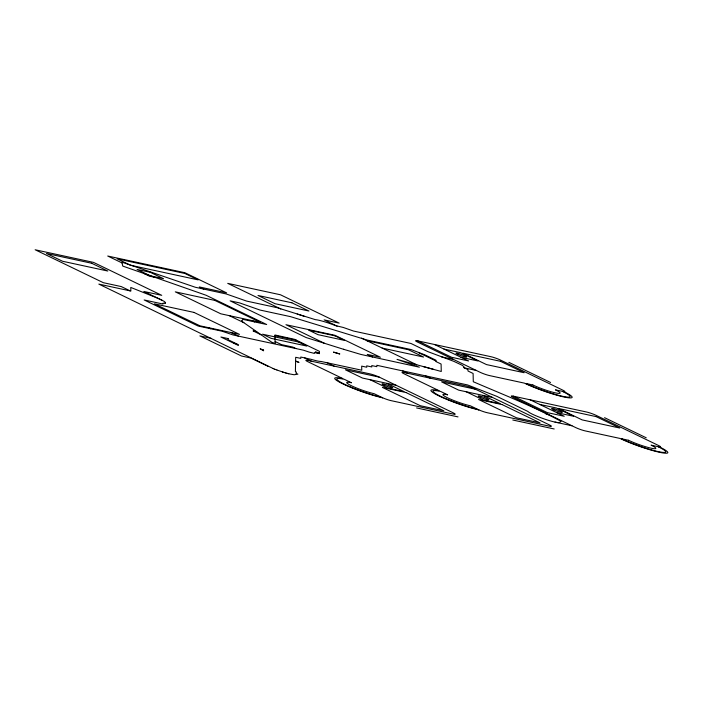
<?xml version="1.0" encoding="UTF-8"?>
<svg xmlns="http://www.w3.org/2000/svg" width="703" height="703" viewBox="0 0 703 703"><rect width="100%" height="100%" fill="white"/><g stroke="black" fill="none" stroke-linecap="round" stroke-linejoin="round"><path stroke-width="1.05" d="M288.854 373.803L294.109 374.752L297.87 374.172L295.937 373.24L296.481 372.151L295.401 371.623L295.603 361.219L298.986 362.405L295.611 360.964L295.682 357.291L300.805 358.398L300.77 357.027L311.253 359.365A16.995 2.012 19.6 0 0 320.884 361.439L361.773 370.226L361.676 366.122L366.755 367.221L366.72 365.85L371.808 366.948L371.773 365.578L376.852 366.676L376.826 365.305L467.6 384.954L496.687 396.29L527.865 411.44A16.995 2.012 19.6 0 0 538.603 416.87A16.995 2.012 19.6 0 0 554.693 422.028L555.774 422.257A16.995 2.012 19.6 0 0 559.562 422.45L561.082 421.361C532.962 406.176 503.313 394.664 474.112 382.081L473.295 381.799L473.101 373.469L467.978 370.999L467.952 369.629L463.532 367.493L463.945 366.685L462.135 365.252L453.663 361.289L427.863 351.632L410.974 343.477L353.521 331.043L343.319 327.475L335.349 325.568A16.995 2.012 19.6 0 0 315.427 319.672L277.105 307.686L246.604 301.086L226.208 293.951L195.329 287.263L121.856 262.122L122.753 266.077L206.014 295.225L266.674 324.514L242.799 319.347L242.403 320.313A16.995 2.012 19.6 0 0 242.614 321.825L271.833 342.291L275.163 343.372L274.952 334.98L294.566 339.329L319.417 351.324L319.478 353.653L314.39 352.555L314.417 353.451L313.099 353.082A16.995 2.012 19.6 0 0 309.417 352.185L303.415 350.182L233.062 334.953L222.051 331.21L198.167 326.043L144.159 299.961L162.964 304.03C162.173 302.018 165.697 304.258 165.548 302.624M165.205 303.195C166.154 301.552 161.69 300.427 160.521 299.513A16.995 2.012 19.6 0 0 155.205 297.211L130.776 287.439L130.863 291.033L98.833 284.1L273.529 368.706M154.924 277.342L149.405 276.147L143.851 273.467M297.184 314.039L304.25 316.288M417.529 340.823L490.958 356.711A7.083 0.835 19.6 0 1 500.395 360.024L562.927 390.209A7.083 0.835 19.6 0 1 562.962 391.474L563.903 391.685A29.746 3.524 19.6 0 1 564.034 397.01A29.746 3.524 19.6 0 1 524.368 383.126L489.534 375.587A7.083 0.835 19.6 0 1 480.096 372.282L417.556 342.089A7.083 0.835 19.6 0 1 417.529 340.823L451.634 357.291L468.585 360.955L434.472 344.488M443.945 349.066L460.896 352.73L477.943 360.964L461.001 357.3M367.01 340.762L408.425 349.725L423.584 357.045L382.168 348.082M441.51 356.869L453.567 359.47M464.252 367.845L476.3 370.455M343.512 349.268L360.903 354.444L419.366 367.186L397.028 359.374L441.264 371.483L441.089 364.031L435.965 361.562L435.939 360.191L424.893 354.857L411.114 349.567L366.904 339.997L290.488 316.64L259.987 310.041L239.591 302.905L230.145 300.858L306.165 337.554L343.855 349.391M423.443 366.597L433.523 369.356M256.692 331.684L253.071 330.902L261.112 334.786M274.97 335.639L296.631 340.331M319.452 352.836L315.383 351.957L318.433 353.433M513.199 396.141L586.618 412.028A7.083 0.835 19.6 0 1 596.065 415.332L658.597 445.526A7.083 0.835 19.6 0 1 658.632 446.792L659.572 447.003A29.746 3.524 19.6 0 1 659.695 452.328A29.746 3.524 19.6 0 1 620.037 438.444L585.204 430.904A7.083 0.835 19.6 0 1 575.757 427.6L513.225 397.406A7.083 0.835 19.6 0 1 513.199 396.141L547.303 412.608L564.254 416.273L530.141 399.805M475.536 389.242A7.083 0.835 19.6 0 0 466.089 385.938L403.961 372.493A7.083 0.835 19.6 0 0 403.988 373.759L439.041 390.683A29.746 3.524 19.6 0 0 439.173 396.009A29.746 3.524 19.6 0 0 478.84 409.893L477.891 409.436A7.083 0.835 19.6 0 0 487.337 412.74L549.465 426.185A7.083 0.835 19.6 0 0 549.43 424.92L475.536 389.242L441.642 381.905L458.699 390.139L492.583 397.476M539.614 404.383L556.556 408.048L573.613 416.281L556.671 412.617M211.225 338.363L199.863 335.902L241.551 356.026L250.971 358.064L268.256 366.412M233.818 343.249L236.647 343.864M379.33 377.159A7.083 0.835 19.6 0 0 369.883 373.855L307.756 360.411A7.083 0.835 19.6 0 0 307.791 361.676L342.844 378.601A29.746 3.524 19.6 0 0 342.976 383.926A29.746 3.524 19.6 0 0 382.634 397.81L381.694 397.353A7.083 0.835 19.6 0 0 391.132 400.657L453.259 414.102A7.083 0.835 19.6 0 0 453.233 412.837L379.33 377.159L345.445 369.822L362.493 378.056L396.387 385.393M546.038 414.102L549.228 414.788M555.027 422.099L571.97 425.772M512.795 420.016L554.21 428.979M416.598 407.933L458.013 416.897M288.775 373.785L288.265 373.653M287.545 373.46L288.186 373.627M286.921 373.284L287.457 373.434M287.14 373.346L286.156 373.073M285.497 372.88L286.068 373.047M284.706 372.643L285.418 372.854M284.61 372.616L283.195 372.177M282.799 372.045L276.947 370.024M282.404 371.922L283.098 372.142M276.903 370.006L275.409 369.444M274.715 369.18L275.312 369.409M273.151 368.548L274.627 369.145M508.884 362.361L550.572 382.485M604.554 417.679L646.242 437.802M418.812 352.73L435.957 361.008M483.172 395.438L500.228 403.671L483.286 400.007L466.23 391.773M337.071 326.122L324.127 319.874L339.189 323.125L280.444 294.768L227.728 283.362L280.805 308.986M361.527 338.108L416.721 364.76M425.412 375.824L430.315 378.196M402.819 370.938L407.722 373.302M372.572 356.992L367.212 354.4L380.393 357.256L334.909 335.296L285.963 324.707L324.408 343.266M203.729 289.082L199.301 286.947L226.594 292.852L184.907 272.729L107.717 256.024L122.041 262.94M386.975 383.355L404.023 391.589L387.081 387.924L370.024 379.69M251.841 320.524L254.732 321.93M327.106 362.722L334.118 366.114M229.248 315.638L243.844 322.686M295.84 348.539L292.8 347.071L281.499 344.628L275.119 341.544M304.513 357.836L311.526 361.219M231.006 332.537L238.405 336.113M208.413 327.651L210.698 328.749M130.178 290.884L121.25 286.569L103.367 282.703L35.15 249.767L93.517 262.395L161.734 295.33L143.843 291.464L161.251 299.873M161.787 300.137L162.279 300.392M263.555 350.006L263.537 350.823L260.119 348.802L263.555 350.006M184.924 273.485L117.155 258.818L130.415 265.224L198.193 279.891L184.924 273.485M291.877 302.791L257.992 295.462L275.04 303.696L308.933 311.025L291.877 302.791M150.249 272.289L137.076 269.442L150.337 275.84L163.518 278.696L150.249 272.289M91.662 263.256L46.477 253.484L62.585 261.261L107.77 271.033L91.662 263.256M500.431 361.289L462.776 353.143L486.458 364.576L524.113 372.722L500.431 361.289M214.828 300.409L175.293 291.85L220.777 313.802L260.312 322.361L214.828 300.409M334.927 335.806L308.564 330.102L318.037 334.672L344.4 340.375L334.927 335.806M532.839 384.963L525.87 383.451A27.479 3.251 19.6 0 0 562.514 396.281A27.479 3.251 19.6 0 0 562.4 391.36L555.432 389.849A16.995 2.012 19.6 0 1 555.502 392.889A16.995 2.012 19.6 0 1 532.839 384.963M194.002 312.413L154.467 303.854L199.942 325.814L239.477 334.373L194.002 312.413M298.292 341.948L262.518 334.206L271.05 338.328L306.816 346.069L298.292 341.948M339.707 353.943L333.582 352.15L339.707 353.943M596.1 416.607L558.446 408.452L582.128 419.893L619.782 428.039L596.1 416.607M228.088 338.574L220.909 337.018L238.37 345.445L238.352 344.69L228.115 339.742L228.088 338.574M502.118 404.585L478.585 399.489L516.485 417.793L540.018 422.881L502.118 404.585M628.508 440.271L621.54 438.769A27.479 3.251 19.6 0 0 658.184 451.598A27.479 3.251 19.6 0 0 658.061 446.669L651.101 445.166A16.995 2.012 19.6 0 1 651.171 448.206A16.995 2.012 19.6 0 1 628.508 440.271M405.921 392.502L382.388 387.406L420.289 405.71L443.821 410.798L405.921 392.502M447.574 394.796L440.561 391.413A27.479 3.251 19.6 0 0 440.684 396.334A27.479 3.251 19.6 0 0 477.319 409.164L470.316 405.78A16.995 2.012 19.6 0 1 447.644 397.845A16.995 2.012 19.6 0 1 447.574 394.796M351.368 382.713L344.356 379.33A27.479 3.251 19.6 0 0 344.479 384.251A27.479 3.251 19.6 0 0 381.123 397.081L374.11 393.698A16.995 2.012 19.6 0 1 351.447 385.762A16.995 2.012 19.6 0 1 351.368 382.713M553.894 409.911A5.668 0.668 19.6 0 0 562.312 412.345A5.668 0.668 19.6 0 0 554.772 408.988A5.668 0.668 19.6 0 0 553.894 409.911M384.304 385.314A5.668 0.668 19.6 0 0 392.722 387.748A5.668 0.668 19.6 0 0 385.182 384.392A5.668 0.668 19.6 0 0 384.304 385.314M480.509 397.397A5.668 0.668 19.6 0 0 488.928 399.831A5.668 0.668 19.6 0 0 481.388 396.474A5.668 0.668 19.6 0 0 480.509 397.397M458.224 354.593A5.668 0.668 19.6 0 0 466.643 357.027A5.668 0.668 19.6 0 0 459.103 353.671A5.668 0.668 19.6 0 0 458.224 354.593"/></g></svg>
